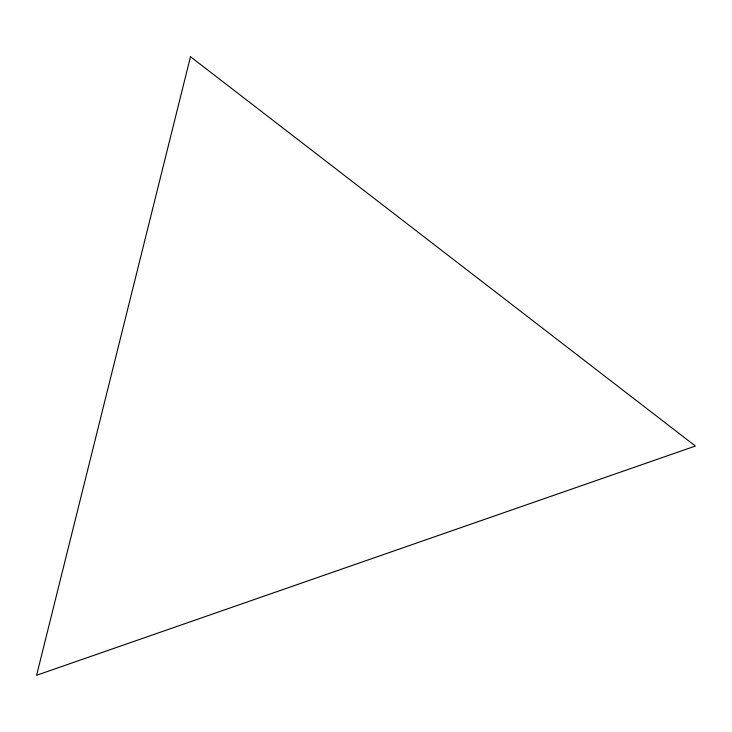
<?xml version="1.0" encoding="UTF-8"?>
<svg xmlns="http://www.w3.org/2000/svg" width="732" height="732" viewBox="0 0 732 732"><rect width="100%" height="100%" fill="white"/><g stroke="black" fill="none" stroke-linecap="round" stroke-linejoin="round"><path stroke-width="1.1" d="M190.485 56.73L36.6 675.27L695.4 446.044L190.485 56.73"/></g></svg>
